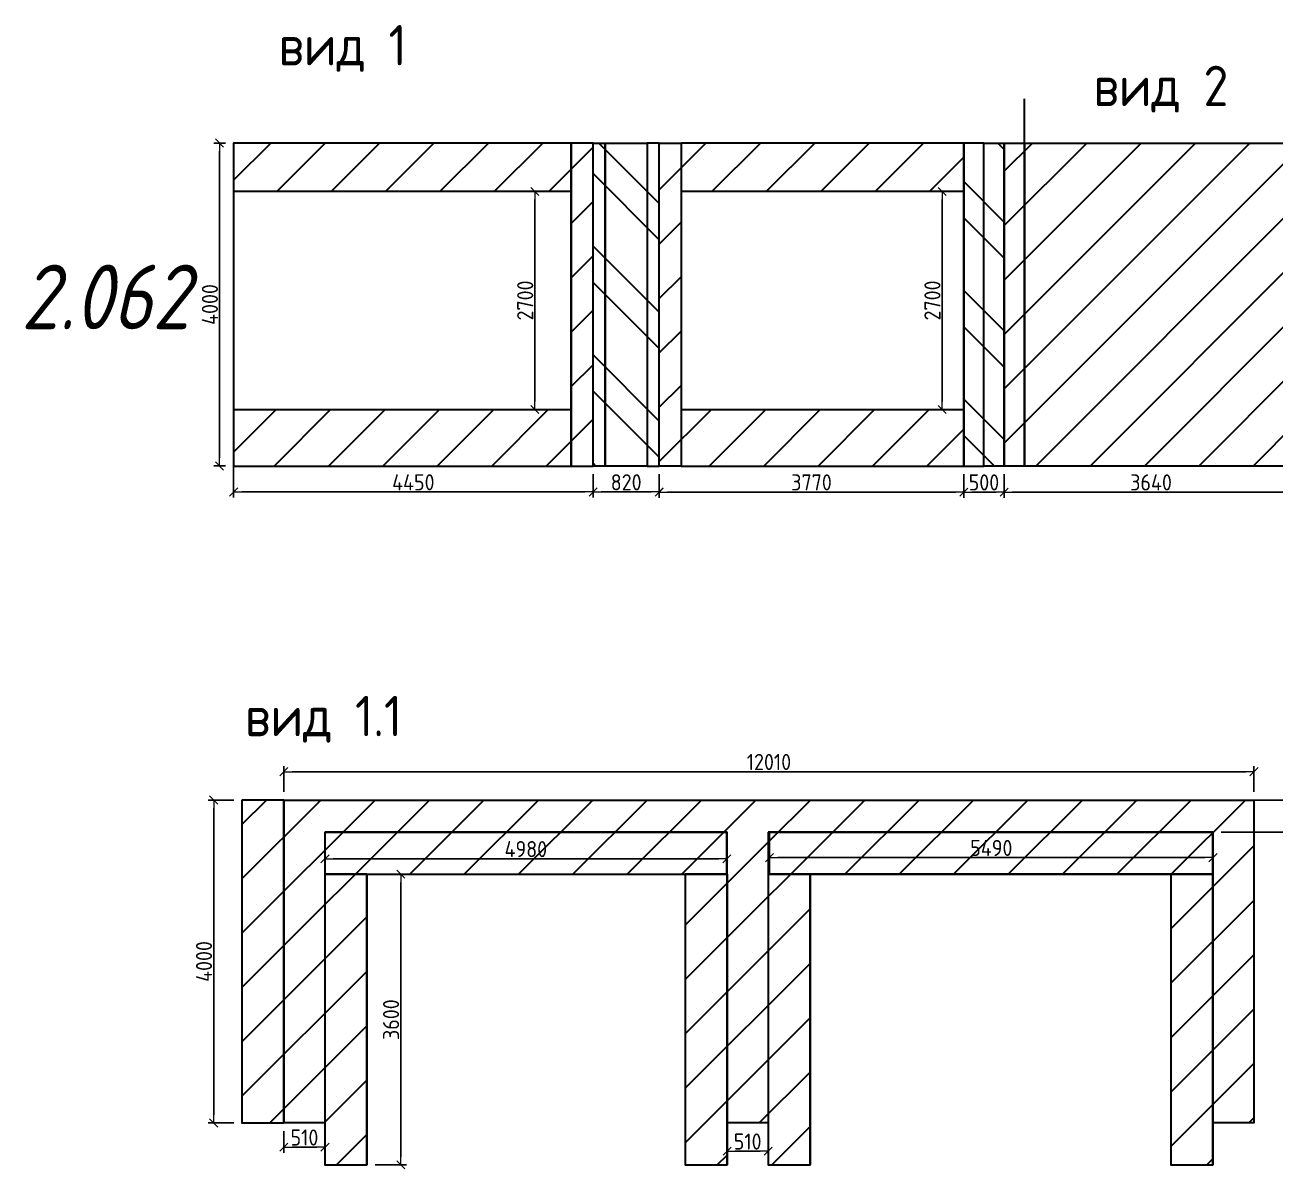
# Model space of a CAD drawing. Header units: millimetres. Extents: x -213536 to 1564669, y -45299 to 942238.
# Drawn here: x -85161 to -69672, y 108578 to 122747 of the extents above; entities that cross this region are included whole.
import ezdxf

# ---------------------------------------------------------------- set-up
doc = ezdxf.new("R2010")
doc.units = ezdxf.units.MM
doc.layers.add('1) мет уголки', color=6, linetype='Continuous')
for name, color, linetype, lineweight in [('Марки помещений', 7, 'Continuous', 9), ('Основные линии', 7, 'Continuous', 30), ('Размеры', 7, 'Continuous', 15)]:
    doc.layers.add(name, color=color, linetype=linetype, lineweight=lineweight)
doc.styles.add('ISOCPEUR_I_2', font='isocpeui.ttf', dxfattribs={"width": 0.85, "height": 2.3})
doc.styles.add('СПДС', font='isocpeur.ttf', dxfattribs={"width": 0.9})
doc.dimstyles.new('Размера А3', dxfattribs={"dimtxt": 200, "dimasz": 100, "dimexe": 70, "dimexo": 100, "dimgap": 20, "dimtad": 1, "dimdec": 0, "dimrnd": 10, "dimzin": 0, "dimdsep": 46, "dimtxsty": 'СПДС', "dimblk": 'ARROWHEAD_6', "dimcen": 1, "dimclrd": 256, "dimclre": 256, "dimclrt": 256, "dimazin": 0, "dimtfac": 1, "dimtdec": 0, "dimtmove": 2, "dimatfit": 3, "dimfxl": 1, "dimtolj": 1, "dimtzin": 0, "dimarcsym": 0})

# ---------------------------------------------------------------- blocks, each defined once
blk = doc.blocks.new('ARROWHEAD_6')
at = {"color": 0, "linetype": 'Continuous'}
for p, q in [((0, 0), (-1, 0)), ((-0.5, -0.5), (0.5, 0.5))]:
    blk.add_line(p, q, dxfattribs=at)
blk = doc.blocks.new('*D804')
at = {"layer": 'Defpoints', "color": 0, "lineweight": 50, "transparency": 16777216}
for p in [(-82752, 121285), (-82578, 121285), (-82578, 117285)]:
    blk.add_point(p, dxfattribs=at)
at = {"layer": 'Размеры', "lineweight": -2, "transparency": 16777216}
for p, q in [((-82678, 121285), (-82822, 121285)), ((-82752, 117385), (-82752, 121185)), ((-82678, 117285), (-82822, 117285))]:
    blk.add_line(p, q, dxfattribs=at)
at = {"layer": 'Размеры', "lineweight": -2, "transparency": 16777216, "xscale": 100, "yscale": 100, "zscale": 100}
for p, rotation in [((-82752, 121285), 90), ((-82752, 117285), 270)]:
    blk.add_blockref('ARROWHEAD_6', p, dxfattribs=dict(at, rotation=rotation))
at = {"layer": 'Размеры', "lineweight": 25, "transparency": 16777216, "insert": (-82872, 119285), "char_height": 200, "attachment_point": 5, "rotation": 90, "style": 'СПДС'}
blk.add_mtext('\\A1;4000', dxfattribs=at)
blk = doc.blocks.new('*D805')
at = {"layer": 'Defpoints', "color": 0, "lineweight": 50, "transparency": 16777216}
for p in [(-82578, 117985), (-78128, 117285), (-78128, 116963)]:
    blk.add_point(p, dxfattribs=at)
at = {"layer": 'Размеры', "lineweight": -2, "transparency": 16777216}
for p, q in [((-82578, 117885), (-82578, 116893)), ((-78128, 117185), (-78128, 116893)), ((-82478, 116963), (-78228, 116963))]:
    blk.add_line(p, q, dxfattribs=at)
at = {"layer": 'Размеры', "lineweight": -2, "transparency": 16777216, "xscale": 100, "yscale": 100, "zscale": 100, "rotation": 180}
blk.add_blockref('ARROWHEAD_6', (-82578, 116963), dxfattribs=at)
at = {"layer": 'Размеры', "lineweight": -2, "transparency": 16777216, "xscale": 100, "yscale": 100, "zscale": 100}
blk.add_blockref('ARROWHEAD_6', (-78128, 116963), dxfattribs=at)
at = {"layer": 'Размеры', "lineweight": 25, "transparency": 16777216, "insert": (-80353, 117083), "char_height": 200, "attachment_point": 5, "style": 'СПДС'}
blk.add_mtext('\\A1;4450', dxfattribs=at)
blk = doc.blocks.new('*D806')
at = {"layer": 'Defpoints', "color": 0, "lineweight": 50, "transparency": 16777216}
for p in [(-78848, 120685), (-78398, 120685), (-78398, 117985)]:
    blk.add_point(p, dxfattribs=at)
at = {"layer": 'Размеры', "lineweight": -2, "transparency": 16777216}
for p, q in [((-78498, 120685), (-78918, 120685)), ((-78848, 118085), (-78848, 120585)), ((-78498, 117985), (-78918, 117985))]:
    blk.add_line(p, q, dxfattribs=at)
at = {"layer": 'Размеры', "lineweight": -2, "transparency": 16777216, "xscale": 100, "yscale": 100, "zscale": 100}
for p, rotation in [((-78848, 120685), 90), ((-78848, 117985), 270)]:
    blk.add_blockref('ARROWHEAD_6', p, dxfattribs=dict(at, rotation=rotation))
at = {"layer": 'Размеры', "lineweight": 25, "transparency": 16777216, "insert": (-78968, 119335), "char_height": 200, "attachment_point": 5, "rotation": 90, "style": 'СПДС'}
blk.add_mtext('\\A1;2700', dxfattribs=at)
blk = doc.blocks.new('*D807')
at = {"layer": 'Defpoints', "color": 0, "lineweight": 50, "transparency": 16777216}
for p in [(-78128, 117285), (-77308, 117285), (-77308, 116963)]:
    blk.add_point(p, dxfattribs=at)
at = {"layer": 'Размеры', "lineweight": -2, "transparency": 16777216}
for p, q in [((-78128, 117185), (-78128, 116893)), ((-77308, 117185), (-77308, 116893)), ((-78028, 116963), (-77408, 116963))]:
    blk.add_line(p, q, dxfattribs=at)
at = {"layer": 'Размеры', "lineweight": -2, "transparency": 16777216, "xscale": 100, "yscale": 100, "zscale": 100, "rotation": 180}
blk.add_blockref('ARROWHEAD_6', (-78128, 116963), dxfattribs=at)
at = {"layer": 'Размеры', "lineweight": -2, "transparency": 16777216, "xscale": 100, "yscale": 100, "zscale": 100}
blk.add_blockref('ARROWHEAD_6', (-77308, 116963), dxfattribs=at)
at = {"layer": 'Размеры', "lineweight": 25, "transparency": 16777216, "insert": (-77718, 117083), "char_height": 200, "attachment_point": 5, "style": 'СПДС'}
blk.add_mtext('\\A1;820', dxfattribs=at)
blk = doc.blocks.new('*D808')
at = {"layer": 'Defpoints', "color": 0, "lineweight": 50, "transparency": 16777216}
for p in [(-77308, 117285), (-73538, 117285), (-73538, 116962)]:
    blk.add_point(p, dxfattribs=at)
at = {"layer": 'Размеры', "lineweight": -2, "transparency": 16777216}
for p, q in [((-77308, 117185), (-77308, 116892)), ((-73538, 117185), (-73538, 116892)), ((-77208, 116962), (-73638, 116962))]:
    blk.add_line(p, q, dxfattribs=at)
at = {"layer": 'Размеры', "lineweight": -2, "transparency": 16777216, "xscale": 100, "yscale": 100, "zscale": 100, "rotation": 180}
blk.add_blockref('ARROWHEAD_6', (-77308, 116962), dxfattribs=at)
at = {"layer": 'Размеры', "lineweight": -2, "transparency": 16777216, "xscale": 100, "yscale": 100, "zscale": 100}
blk.add_blockref('ARROWHEAD_6', (-73538, 116962), dxfattribs=at)
at = {"layer": 'Размеры', "lineweight": 25, "transparency": 16777216, "insert": (-75423, 117082), "char_height": 200, "attachment_point": 5, "style": 'СПДС'}
blk.add_mtext('\\A1;3770', dxfattribs=at)
blk = doc.blocks.new('*D809')
at = {"layer": 'Defpoints', "color": 0, "lineweight": 50, "transparency": 16777216}
for p in [(-73538, 117285), (-73038, 117285), (-73038, 116962)]:
    blk.add_point(p, dxfattribs=at)
at = {"layer": 'Размеры', "lineweight": -2, "transparency": 16777216}
for p, q in [((-73538, 117185), (-73538, 116892)), ((-73038, 117185), (-73038, 116892)), ((-73438, 116962), (-73138, 116962))]:
    blk.add_line(p, q, dxfattribs=at)
at = {"layer": 'Размеры', "lineweight": -2, "transparency": 16777216, "xscale": 100, "yscale": 100, "zscale": 100, "rotation": 180}
blk.add_blockref('ARROWHEAD_6', (-73538, 116962), dxfattribs=at)
at = {"layer": 'Размеры', "lineweight": -2, "transparency": 16777216, "xscale": 100, "yscale": 100, "zscale": 100}
blk.add_blockref('ARROWHEAD_6', (-73038, 116962), dxfattribs=at)
at = {"layer": 'Размеры', "lineweight": 25, "transparency": 16777216, "insert": (-73288, 117082), "char_height": 200, "attachment_point": 5, "style": 'СПДС'}
blk.add_mtext('\\A1;500', dxfattribs=at)
blk = doc.blocks.new('*D810')
at = {"layer": 'Defpoints', "color": 0, "lineweight": 50, "transparency": 16777216}
for p in [(-73038, 117285), (-69400, 117285), (-69400, 116962)]:
    blk.add_point(p, dxfattribs=at)
at = {"layer": 'Размеры', "lineweight": -2, "transparency": 16777216}
for p, q in [((-73038, 117185), (-73038, 116892)), ((-69400, 117185), (-69400, 116892)), ((-72938, 116962), (-69500, 116962))]:
    blk.add_line(p, q, dxfattribs=at)
at = {"layer": 'Размеры', "lineweight": -2, "transparency": 16777216, "xscale": 100, "yscale": 100, "zscale": 100, "rotation": 180}
blk.add_blockref('ARROWHEAD_6', (-73038, 116962), dxfattribs=at)
at = {"layer": 'Размеры', "lineweight": -2, "transparency": 16777216, "xscale": 100, "yscale": 100, "zscale": 100}
blk.add_blockref('ARROWHEAD_6', (-69400, 116962), dxfattribs=at)
at = {"layer": 'Размеры', "lineweight": 25, "transparency": 16777216, "insert": (-71219, 117082), "char_height": 200, "attachment_point": 5, "style": 'СПДС'}
blk.add_mtext('\\A1;3640', dxfattribs=at)
blk = doc.blocks.new('*D853')
at = {"layer": 'Defpoints', "color": 0, "lineweight": 50, "transparency": 16777216}
for p in [(-82475, 113148), (-82825, 109148), (-82475, 109148)]:
    blk.add_point(p, dxfattribs=at)
at = {"layer": 'Размеры', "lineweight": -2, "transparency": 16777216}
for p, q in [((-82575, 113148), (-82895, 113148)), ((-82825, 113048), (-82825, 109248)), ((-82575, 109148), (-82895, 109148))]:
    blk.add_line(p, q, dxfattribs=at)
at = {"layer": 'Размеры', "lineweight": -2, "transparency": 16777216, "xscale": 100, "yscale": 100, "zscale": 100}
for p, rotation in [((-82825, 113148), 90), ((-82825, 109148), 270)]:
    blk.add_blockref('ARROWHEAD_6', p, dxfattribs=dict(at, rotation=rotation))
at = {"layer": 'Размеры', "lineweight": 25, "transparency": 16777216, "insert": (-82945, 111148), "char_height": 200, "attachment_point": 5, "rotation": 90, "style": 'СПДС'}
blk.add_mtext('\\A1;4000', dxfattribs=at)
blk = doc.blocks.new('*D854')
at = {"layer": 'Defpoints', "color": 0, "lineweight": 50, "transparency": 16777216}
for p in [(-69945, 113499), (-81955, 113148), (-69945, 113148)]:
    blk.add_point(p, dxfattribs=at)
at = {"layer": 'Размеры', "lineweight": -2, "transparency": 16777216}
for p, q in [((-81955, 113248), (-81955, 113569)), ((-69945, 113248), (-69945, 113569)), ((-81855, 113499), (-70045, 113499))]:
    blk.add_line(p, q, dxfattribs=at)
at = {"layer": 'Размеры', "lineweight": -2, "transparency": 16777216, "xscale": 100, "yscale": 100, "zscale": 100, "rotation": 180}
blk.add_blockref('ARROWHEAD_6', (-81955, 113499), dxfattribs=at)
at = {"layer": 'Размеры', "lineweight": -2, "transparency": 16777216, "xscale": 100, "yscale": 100, "zscale": 100}
blk.add_blockref('ARROWHEAD_6', (-69945, 113499), dxfattribs=at)
at = {"layer": 'Размеры', "lineweight": 25, "transparency": 16777216, "insert": (-75950, 113619), "char_height": 200, "attachment_point": 5, "style": 'СПДС'}
blk.add_mtext('\\A1;12010', dxfattribs=at)
blk = doc.blocks.new('*D855')
at = {"layer": 'Defpoints', "color": 0, "lineweight": 50, "transparency": 16777216}
for p in [(-80927, 112228), (-80509, 112228), (-80927, 108628)]:
    blk.add_point(p, dxfattribs=at)
at = {"layer": 'Размеры', "lineweight": -2, "transparency": 16777216}
for p, q in [((-80827, 112228), (-80439, 112228)), ((-80509, 108728), (-80509, 112128)), ((-80827, 108628), (-80439, 108628))]:
    blk.add_line(p, q, dxfattribs=at)
at = {"layer": 'Размеры', "lineweight": -2, "transparency": 16777216, "xscale": 100, "yscale": 100, "zscale": 100}
for p, rotation in [((-80509, 112228), 90), ((-80509, 108628), 270)]:
    blk.add_blockref('ARROWHEAD_6', p, dxfattribs=dict(at, rotation=rotation))
at = {"layer": 'Размеры', "lineweight": 25, "transparency": 16777216, "insert": (-80629, 110428), "char_height": 200, "attachment_point": 5, "rotation": 90, "style": 'СПДС'}
blk.add_mtext('\\A1;3600', dxfattribs=at)
blk = doc.blocks.new('*D856')
at = {"layer": 'Defpoints', "color": 0, "lineweight": 50, "transparency": 16777216}
for p in [(-76472, 112420), (-81447, 112228), (-76472, 112228)]:
    blk.add_point(p, dxfattribs=at)
at = {"layer": 'Размеры', "lineweight": -2, "transparency": 16777216}
for p, q in [((-81447, 112328), (-81447, 112490)), ((-76472, 112328), (-76472, 112490)), ((-81347, 112420), (-76572, 112420))]:
    blk.add_line(p, q, dxfattribs=at)
at = {"layer": 'Размеры', "lineweight": -2, "transparency": 16777216, "xscale": 100, "yscale": 100, "zscale": 100, "rotation": 180}
blk.add_blockref('ARROWHEAD_6', (-81447, 112420), dxfattribs=at)
at = {"layer": 'Размеры', "lineweight": -2, "transparency": 16777216, "xscale": 100, "yscale": 100, "zscale": 100}
blk.add_blockref('ARROWHEAD_6', (-76472, 112420), dxfattribs=at)
at = {"layer": 'Размеры', "lineweight": 25, "transparency": 16777216, "insert": (-78960, 112540), "char_height": 200, "attachment_point": 5, "style": 'СПДС'}
blk.add_mtext('\\A1;4980', dxfattribs=at)
blk = doc.blocks.new('*D857')
at = {"layer": 'Defpoints', "color": 0, "lineweight": 50, "transparency": 16777216}
for p in [(-75942, 112434), (-75942, 112228), (-70452, 112228)]:
    blk.add_point(p, dxfattribs=at)
at = {"layer": 'Размеры', "lineweight": -2, "transparency": 16777216}
for p, q in [((-75942, 112328), (-75942, 112504)), ((-70452, 112328), (-70452, 112504)), ((-70552, 112434), (-75842, 112434))]:
    blk.add_line(p, q, dxfattribs=at)
at = {"layer": 'Размеры', "lineweight": -2, "transparency": 16777216, "xscale": 100, "yscale": 100, "zscale": 100, "rotation": 180}
blk.add_blockref('ARROWHEAD_6', (-75942, 112434), dxfattribs=at)
at = {"layer": 'Размеры', "lineweight": -2, "transparency": 16777216, "xscale": 100, "yscale": 100, "zscale": 100}
blk.add_blockref('ARROWHEAD_6', (-70452, 112434), dxfattribs=at)
at = {"layer": 'Размеры', "lineweight": 25, "transparency": 16777216, "insert": (-73197, 112554), "char_height": 200, "attachment_point": 5, "style": 'СПДС'}
blk.add_mtext('\\A1;5490', dxfattribs=at)
blk = doc.blocks.new('*D858')
at = {"layer": 'Defpoints', "color": 0, "lineweight": 50, "transparency": 16777216}
for p in [(-81955, 109148), (-81447, 109148), (-81955, 108848)]:
    blk.add_point(p, dxfattribs=at)
at = {"layer": 'Размеры', "lineweight": -2, "transparency": 16777216}
for p, q in [((-81955, 109048), (-81955, 108778)), ((-81447, 109048), (-81447, 108778)), ((-81547, 108848), (-81855, 108848))]:
    blk.add_line(p, q, dxfattribs=at)
at = {"layer": 'Размеры', "lineweight": -2, "transparency": 16777216, "xscale": 100, "yscale": 100, "zscale": 100, "rotation": 180}
blk.add_blockref('ARROWHEAD_6', (-81955, 108848), dxfattribs=at)
at = {"layer": 'Размеры', "lineweight": -2, "transparency": 16777216, "xscale": 100, "yscale": 100, "zscale": 100}
blk.add_blockref('ARROWHEAD_6', (-81447, 108848), dxfattribs=at)
at = {"layer": 'Размеры', "lineweight": 25, "transparency": 16777216, "insert": (-81701, 108968), "char_height": 200, "attachment_point": 5, "style": 'СПДС'}
blk.add_mtext('\\A1;510', dxfattribs=at)
blk = doc.blocks.new('*D859')
at = {"layer": 'Defpoints', "color": 0, "lineweight": 50, "transparency": 16777216}
for p in [(-76467, 109148), (-75960, 109148), (-76467, 108798)]:
    blk.add_point(p, dxfattribs=at)
at = {"layer": 'Размеры', "lineweight": -2, "transparency": 16777216}
for p, q in [((-76467, 109048), (-76467, 108728)), ((-75960, 109048), (-75960, 108728)), ((-76060, 108798), (-76367, 108798))]:
    blk.add_line(p, q, dxfattribs=at)
at = {"layer": 'Размеры', "lineweight": -2, "transparency": 16777216, "xscale": 100, "yscale": 100, "zscale": 100, "rotation": 180}
blk.add_blockref('ARROWHEAD_6', (-76467, 108798), dxfattribs=at)
at = {"layer": 'Размеры', "lineweight": -2, "transparency": 16777216, "xscale": 100, "yscale": 100, "zscale": 100}
blk.add_blockref('ARROWHEAD_6', (-75960, 108798), dxfattribs=at)
at = {"layer": 'Размеры', "lineweight": 25, "transparency": 16777216, "insert": (-76214, 108918), "char_height": 200, "attachment_point": 5, "style": 'СПДС'}
blk.add_mtext('\\A1;510', dxfattribs=at)
blk = doc.blocks.new('*D861')
at = {"layer": 'Defpoints', "color": 0, "lineweight": 50, "transparency": 16777216}
for p in [(-70452, 113148), (-69474, 113148), (-70452, 112748)]:
    blk.add_point(p, dxfattribs=at)
at = {"layer": 'Размеры', "lineweight": -2, "transparency": 16777216}
for p, q in [((-70352, 113148), (-69404, 113148)), ((-69474, 112848), (-69474, 113048)), ((-70352, 112748), (-69404, 112748))]:
    blk.add_line(p, q, dxfattribs=at)
at = {"layer": 'Размеры', "lineweight": -2, "transparency": 16777216, "xscale": 100, "yscale": 100, "zscale": 100}
for p, rotation in [((-69474, 113148), 90), ((-69474, 112748), 270)]:
    blk.add_blockref('ARROWHEAD_6', p, dxfattribs=dict(at, rotation=rotation))
at = {"layer": 'Размеры', "lineweight": 25, "transparency": 16777216, "insert": (-69074, 112948), "char_height": 200, "attachment_point": 5, "rotation": 90, "style": 'СПДС'}
blk.add_mtext('\\A1;400', dxfattribs=at)
blk = doc.blocks.new('*D885')
at = {"layer": 'Defpoints', "color": 0, "lineweight": 50, "transparency": 16777216}
for p in [(-73806, 120685), (-73538, 120685), (-73538, 117985)]:
    blk.add_point(p, dxfattribs=at)
at = {"layer": 'Размеры', "lineweight": -2, "transparency": 16777216}
for p, q in [((-73638, 120685), (-73876, 120685)), ((-73806, 118085), (-73806, 120585)), ((-73638, 117985), (-73876, 117985))]:
    blk.add_line(p, q, dxfattribs=at)
at = {"layer": 'Размеры', "lineweight": -2, "transparency": 16777216, "xscale": 100, "yscale": 100, "zscale": 100}
for p, rotation in [((-73806, 120685), 90), ((-73806, 117985), 270)]:
    blk.add_blockref('ARROWHEAD_6', p, dxfattribs=dict(at, rotation=rotation))
at = {"layer": 'Размеры', "lineweight": 25, "transparency": 16777216, "insert": (-73926, 119335), "char_height": 200, "attachment_point": 5, "rotation": 90, "style": 'СПДС'}
blk.add_mtext('\\A1;2700', dxfattribs=at)

msp = doc.modelspace()

# ---------------------------------------------------------------- hatches: boundary and pattern name
at = {"lineweight": 30}
h = msp.add_hatch(dxfattribs=at)
h.set_pattern_fill('ANSI31', color=2, scale=150)
h.paths.add_polyline_path([(-52416.2, 121284.7), (-52591, 121284.7), (-52591, 117284.7), (-52416.2, 117284.7)])
h.paths.add_polyline_path([(-48824.8, 121284.7), (-49074.8, 121284.7), (-49074.8, 117284.7), (-48824.8, 117284.7)])
h.paths.add_polyline_path([(-41253.1, 121284.7), (-42443.1, 121284.7), (-42443.1, 117284.7), (-41253.1, 117284.7)])
h.paths.add_polyline_path([(-46224.8, 121284.7), (-46474.8, 121284.7), (-46474.8, 117284.7), (-46224.8, 117284.7)])
h.paths.add_polyline_path([(-41078.3, 121284.7), (-41253.1, 121284.7), (-41253.1, 117284.7), (-41078.3, 117284.7)])
h.paths.add_polyline_path([(-27289.5, 121284.7), (-27789.7, 121284.7), (-27789.7, 117284.7), (-27289.5, 117284.7)])
h.paths.add_polyline_path([(-22949.6, 121284.7), (-27129.6, 121284.7), (-27129.6, 119684.7), (-22949.6, 119684.7)])
h.paths.add_polyline_path([(-19725.8, 121284.7), (-20225.8, 121284.7), (-20225.8, 117290.7), (-19725.8, 117290.7)])
h.paths.add_polyline_path([(17712.2, 121284.7), (17474.2, 121284.7), (17474.2, 117284.7), (17712.2, 117284.7)])
h.paths.add_polyline_path([(14474.2, 121284.7), (13974.2, 121284.7), (13974.2, 117290.7), (14474.2, 117290.7)])
h.paths.add_polyline_path([(8974.2, 121284.7), (8474.2, 121284.7), (8474.2, 117284.7), (8974.2, 117284.7)])
h.paths.add_polyline_path([(5974.2, 121284.7), (5474.2, 121284.7), (5474.2, 117284.7), (5974.2, 117284.7)])
h.paths.add_polyline_path([(2974.2, 121284.7), (2474.2, 121284.7), (2474.2, 117284.7), (2974.2, 117284.7)])
h.paths.add_polyline_path([(-3025.8, 121284.7), (-3525.8, 121284.7), (-3525.8, 117284.7), (-3025.8, 117284.7)])
h.paths.add_polyline_path([(-6025.8, 121284.7), (-6525.8, 121284.7), (-6525.8, 117284.7), (-6025.8, 117284.7)])
h.paths.add_polyline_path([(-12025.8, 121284.7), (-12525.8, 121284.7), (-12525.8, 117284.7), (-12025.8, 117284.7)])
h.paths.add_polyline_path([(-15325.8, 121284.7), (-15825.8, 121284.7), (-15825.8, 117284.7), (-15325.8, 117284.7)])
h.paths.add_polyline_path([(-78398, 117984.7), (-82578, 117984.7), (-82578, 117284.7), (-78398, 117284.7)])
h.paths.add_polyline_path([(-78128, 121284.7), (-78398, 121284.7), (-78398, 117284.7), (-78128, 117284.7)])
h.paths.add_polyline_path([(-78398, 121284.7), (-82578, 121284.7), (-82578, 120684.7), (-78398, 120684.7)])
h.paths.add_polyline_path([(-73538, 121284.7), (-77038, 121284.7), (-77038, 120684.7), (-73538, 120684.7)])
h.paths.add_polyline_path([(-77038, 121284.7), (-77308, 121284.7), (-77308, 117284.7), (-77038, 117284.7)])
h.paths.add_polyline_path([(-73538, 117984.7), (-77038, 117984.7), (-77038, 117284.7), (-73538, 117284.7)])
h.paths.add_polyline_path([(-72788, 121284.7), (-73038, 121284.7), (-73038, 117284.7), (-72788, 117284.7)])
h.paths.add_polyline_path([(-69400, 121284.7), (-72788, 121284.7), (-72788, 117284.7), (-69400, 117284.7)])
h.paths.add_polyline_path([(-63303, 121284.7), (-63828, 121284.7), (-63828, 117284.7), (-63303, 117284.7)])
h = msp.add_hatch(dxfattribs=at)
h.set_pattern_fill('ANSI32', color=5, scale=100, angle=90)
h.set_pattern_definition([(135, (-91938.5, -26928.9), (-673.519, -673.519), []), (135, (-91938.5, -26479.9), (-673.519, -673.519), [])])
h.paths.add_polyline_path([(-77978, 121284.7), (-78128, 121284.7), (-78128, 117284.7), (-77978, 117284.7)])
h.paths.add_polyline_path([(-77458, 121284.7), (-77978, 121284.7), (-77978, 117284.7), (-77458, 117284.7)])
h.paths.add_polyline_path([(-77308, 121284.7), (-77458, 121284.7), (-77458, 117284.7), (-77308, 117284.7)])
h.paths.add_polyline_path([(-73288, 121284.7), (-73538, 121284.7), (-73538, 117284.7), (-73288, 117284.7)])
h.paths.add_polyline_path([(-73038, 121284.7), (-73288, 121284.7), (-73288, 117284.7), (-73038, 117284.7)])
h = msp.add_hatch(dxfattribs=at)
h.set_pattern_fill('ANSI31', color=2, scale=150)
h.paths.add_polyline_path([(-81954.7, 113148.1), (-82474.7, 113148.1), (-82474.7, 109148.1), (-81954.7, 109148.1)])
h.paths.add_polyline_path([(-81447.2, 112228.1), (-81447.2, 112748.1), (-76472.2, 112748.1), (-76467.2, 112748.1), (-76467.2, 109148.1), (-75959.8, 109148.1), (-75959.8, 112228.1), (-75959.8, 112748.1), (-70452.2, 112748.1), (-70452.2, 112228.1), (-70452.2, 109148.1), (-69944.8, 109148.1), (-69944.8, 113148.1), (-81954.7, 113148.1), (-81954.7, 109148.1), (-81447.2, 109148.1)])
h.paths.add_polyline_path([(-80927.2, 112228.1), (-81447.2, 112228.1), (-81447.2, 108628.1), (-80927.2, 108628.1)])
h.paths.add_polyline_path([(-76472.2, 112748.1), (-81447.2, 112748.1), (-81447.2, 112228.1), (-80927.2, 112228.1), (-76472.2, 112228.1)], flags=17)
h.paths.add_polyline_path([(-76467.2, 112228.1), (-76987.2, 112228.1), (-76987.2, 108628.1), (-76467.2, 108628.1)])
h.paths.add_polyline_path([(-75439.8, 112228.1), (-75959.8, 112228.1), (-75959.8, 109148.1), (-75959.8, 108628.1), (-75439.8, 108628.1)])
h.paths.add_polyline_path([(-70452.2, 112748.1), (-75942.2, 112748.1), (-75942.2, 112228.1), (-75439.8, 112228.1), (-70452.2, 112228.1)], flags=17)
h.paths.add_polyline_path([(-70452.2, 112228.1), (-70972.2, 112228.1), (-70972.2, 108628.1), (-70452.2, 108628.1)])
h.paths.add_polyline_path([(-60632, 112628.1), (-63922, 112628.1), (-63922, 112328.1), (-60632, 112328.1)])
h.paths.add_polyline_path([(-60632, 113028.1), (-63922, 113028.1), (-63922, 112628.1), (-60632, 112628.1)])
h.paths.add_polyline_path([(-49129.6, 113028.1), (-49637, 113028.1), (-60632, 113028.1), (-60632, 112628.1), (-55124.5, 112628.1), (-55124.5, 109028.1), (-54617, 109028.1), (-54617, 112628.1), (-49637, 112628.1), (-49637, 109028.1), (-49129.6, 109028.1)])

# ---------------------------------------------------------------- linework, layer by layer
at = {"color": 2, "lineweight": 30}
for points in [[(-72788, 121284.7), (-72788, 121833.5)], [(-81447.2, 112748.1), (-81447.2, 109148.1), (-81954.7, 109148.1), (-81954.7, 113148.1), (-81447.2, 113148.1)], [(-81954.7, 112748.1), (-81954.7, 113148.1), (-69944.8, 113148.1), (-69944.8, 112748.1)], [(-76467.2, 113148.1), (-75959.8, 113148.1)], [(-70452.2, 113148.1), (-69944.8, 113148.1), (-69944.8, 109148.1), (-70452.2, 109148.1), (-70452.2, 112748.1)], [(-76467.2, 112748.1), (-81447.2, 112748.1)], [(-75959.8, 112748.1), (-75959.8, 109148.1), (-76467.2, 109148.1), (-76467.2, 112748.1)], [(-70452.2, 112748.1), (-75959.8, 112748.1)]]:
    msp.add_lwpolyline(points, dxfattribs=at)
for points in [[(-82578, 117284.7), (-78398, 117284.7), (-78398, 121284.7), (-82578, 121284.7)], [(-78398, 121284.7), (-78398, 117284.7), (-78128, 117284.7), (-78128, 121284.7)], [(-77038, 121284.7), (-77038, 117284.7), (-77308, 117284.7), (-77308, 121284.7)], [(-77038, 117284.7), (-73538, 117284.7), (-73538, 121284.7), (-77038, 121284.7)], [(-73038, 121284.7), (-72788, 121284.7), (-72788, 117284.7), (-73038, 117284.7)], [(-72788, 117284.7), (-72788, 121284.7), (-69400, 121284.7), (-69400, 117284.7)], [(-82578, 120684.7), (-82578, 117984.7), (-78398, 117984.7), (-78398, 120684.7)], [(-77038, 120684.7), (-77038, 117984.7), (-73538, 117984.7), (-73538, 120684.7)], [(-82474.7, 113148.1), (-82474.7, 109148.1), (-81954.7, 109148.1), (-81954.7, 113148.1)], [(-81447.2, 112748.1), (-81447.2, 112228.1), (-76472.2, 112228.1), (-76472.2, 112748.1)], [(-70452.2, 112748.1), (-70452.2, 112228.1), (-75942.2, 112228.1), (-75942.2, 112748.1)], [(-81447.2, 112228.1), (-81447.2, 108628.1), (-80927.2, 108628.1), (-80927.2, 112228.1)], [(-76987.2, 112228.1), (-76987.2, 108628.1), (-76467.2, 108628.1), (-76467.2, 112228.1)], [(-75959.8, 112228.1), (-75959.8, 108628.1), (-75439.8, 108628.1), (-75439.8, 112228.1)], [(-70972.2, 112228.1), (-70972.2, 108628.1), (-70452.2, 108628.1), (-70452.2, 112228.1)]]:
    msp.add_lwpolyline(points, close=True, dxfattribs=at)
at = {"color": 5, "lineweight": 30}
for points in [[(-77978, 121284.7), (-77978, 117284.7), (-78128, 117284.7), (-78128, 121284.7)], [(-77978, 121284.7), (-77458, 121284.7), (-77458, 117284.7), (-77978, 117284.7)], [(-77458, 121284.7), (-77458, 117284.7), (-77308, 117284.7), (-77308, 121284.7)], [(-73538, 121284.7), (-73538, 117284.7), (-73288, 117284.7), (-73288, 121284.7)], [(-73288, 121284.7), (-73038, 121284.7), (-73038, 117284.7), (-73288, 117284.7)]]:
    msp.add_lwpolyline(points, close=True, dxfattribs=at)
at = {"layer": '1) мет уголки', "lineweight": 30}
for points in [[(-82474.7, 113148.1), (-82474.7, 109148.1)], [(-81954.7, 113148.1), (-81954.7, 109148.1)], [(-81447.2, 112748.1), (-76472.2, 112748.1)], [(-75959.8, 112748.1), (-70452.2, 112748.1)], [(-81447.2, 112228.1), (-81447.2, 108628.1)], [(-81447.2, 112228.1), (-76472.2, 112228.1)], [(-80927.2, 112228.1), (-80927.2, 108628.1)], [(-76987.2, 112228.1), (-76987.2, 108628.1)], [(-76467.2, 112228.1), (-76467.2, 108628.1)], [(-75959.8, 112228.1), (-75959.8, 108628.1)], [(-75942.2, 112228.1), (-70452.2, 112228.1)], [(-75439.8, 112228.1), (-75439.8, 108628.1)], [(-70972.2, 112228.1), (-70972.2, 108628.1)], [(-70452.2, 112228.1), (-70452.2, 108628.1)]]:
    msp.add_lwpolyline(points, dxfattribs=at)

# ---------------------------------------------------------------- texts
at = {"layer": 'Марки помещений', "insert": (-85210.1, 119779), "char_height": 800, "width": 3211.772, "attachment_point": 1, "style": 'ISOCPEUR_I_2'}
msp.add_mtext('2.062', dxfattribs=at)
at = {"layer": 'Основные линии', "char_height": 500, "attachment_point": 1, "style": 'СПДС'}
for s, insert in [('вид 1', (-82023.5, 122746.7)), ('вид 2', (-71933.1, 122242.4)), ('вид 1.1', (-82438.2, 114438.4))]:
    msp.add_mtext_dynamic_manual_height_columns(s, width=3371.815, gutter_width=1678.4, heights=[0], dxfattribs=dict(at, insert=insert))

# ---------------------------------------------------------------- dimensions: what is measured, and where the dimension line sits
at = {"layer": 'Размеры', "lineweight": 25}
for base, p1, p2, picture, middle in [((-82752.2, 121284.7), (-82578, 117284.7), (-82578, 121284.7), '*D804', (-82872.2, 119284.7)), ((-78847.5, 120684.7), (-78398, 117984.7), (-78398, 120684.7), '*D806', (-78967.5, 119334.7)), ((-73805.8, 120684.7), (-73538, 117984.7), (-73538, 120684.7), '*D885', (-73925.8, 119334.7)), ((-82824.5, 109148.1), (-82474.7, 113148.1), (-82474.7, 109148.1), '*D853', (-82944.5, 111148.1)), ((-69474, 113148.1), (-70452.2, 112748.1), (-70452.2, 113148.1), '*D861', (-69074, 112948.1)), ((-80509.3, 112228.1), (-80927.2, 108628.1), (-80927.2, 112228.1), '*D855', (-80629.3, 110428.1))]:
    dim = msp.add_linear_dim(base=base, p1=p1, p2=p2, angle=90, dimstyle='Размера А3', dxfattribs=at)
    dim.commit()
    dim.dimension.update_dxf_attribs({"geometry": picture, "text_midpoint": middle})
for base, p1, p2, picture, middle in [((-78128, 116962.7), (-82578, 117984.7), (-78128, 117284.7), '*D805', (-80353, 117082.7)), ((-77308, 116962.7), (-78128, 117284.7), (-77308, 117284.7), '*D807', (-77718, 117082.7)), ((-73538, 116962.3), (-77308, 117284.7), (-73538, 117284.7), '*D808', (-75423, 117082.3)), ((-73038, 116962.3), (-73538, 117284.7), (-73038, 117284.7), '*D809', (-73288, 117082.3)), ((-69400, 116962.3), (-73038, 117284.7), (-69400, 117284.7), '*D810', (-71219, 117082.3)), ((-69944.8, 113498.8), (-81954.7, 113148.1), (-69944.8, 113148.1), '*D854', (-75949.7, 113618.8)), ((-76472.2, 112419.8), (-81447.2, 112228.1), (-76472.2, 112228.1), '*D856', (-78959.7, 112539.8)), ((-75942.2, 112433.7), (-70452.2, 112228.1), (-75942.2, 112228.1), '*D857', (-73197.2, 112553.7)), ((-81954.6958, 108847.6013), (-81447.2476, 109148.1277), (-81954.6958, 109148.1277), '*D858', (-81700.9717, 108967.6013)), ((-76467.2, 108797.9), (-75959.8, 109148.1), (-76467.2, 109148.1), '*D859', (-76213.5, 108917.9))]:
    dim = msp.add_linear_dim(base=base, p1=p1, p2=p2, dimstyle='Размера А3', dxfattribs=at)
    dim.commit()
    dim.dimension.update_dxf_attribs({"geometry": picture, "text_midpoint": middle})

doc.saveas('drawing.dxf')
